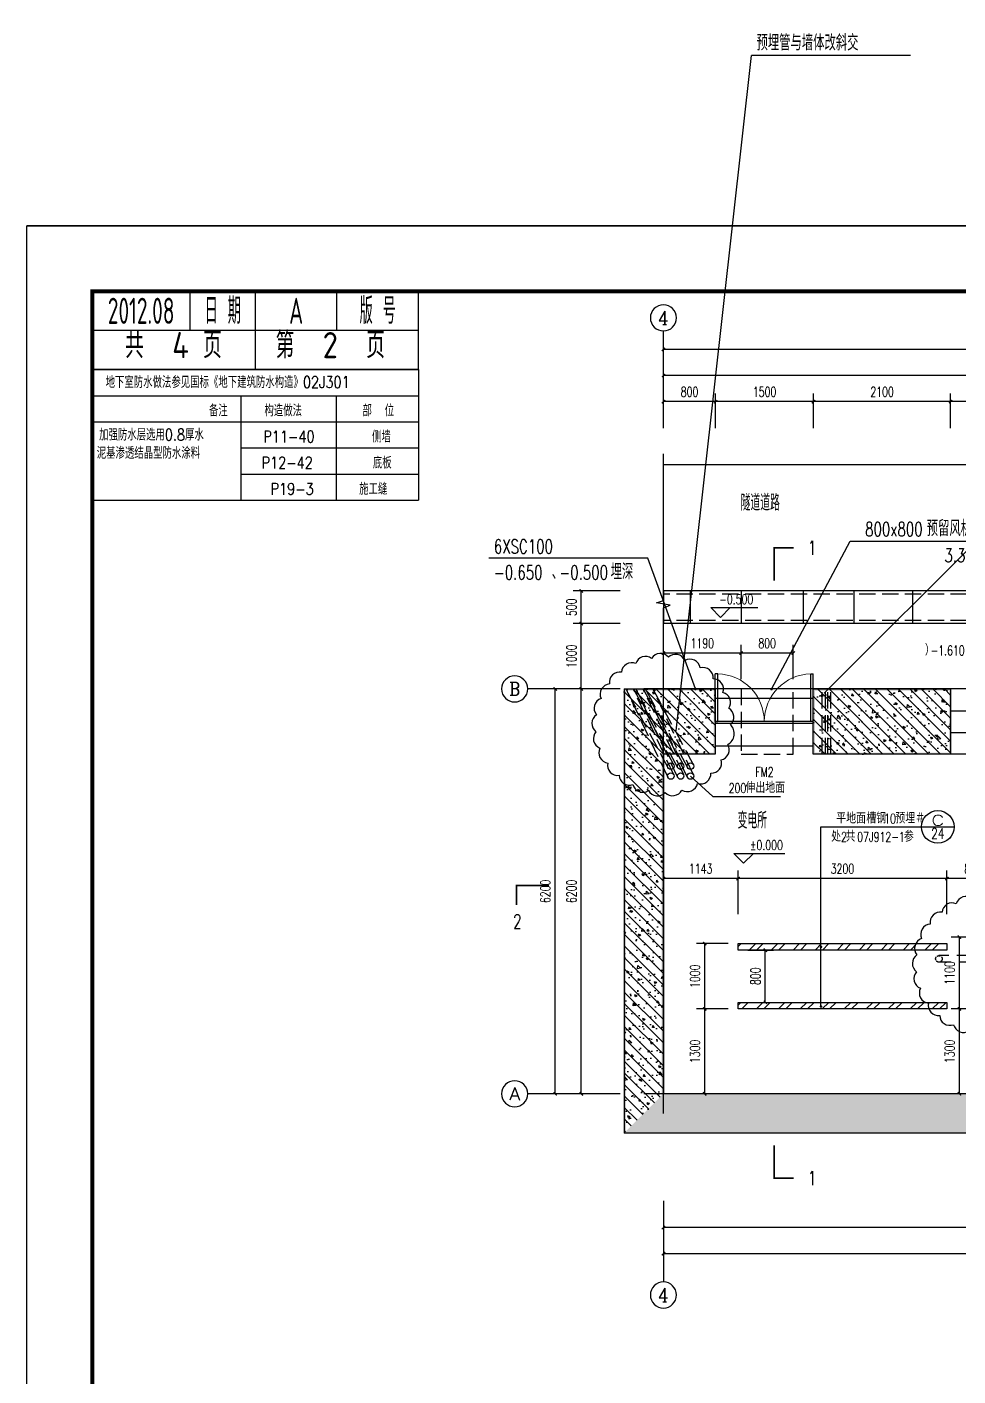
# Model space of a CAD drawing. Extents: x 45837 to 287007, y -98586 to 328021.
# Drawn here: x 231930 to 246198, y 307026 to 327684 of the extents above; entities that cross this region are included whole.
import ezdxf
from ezdxf.enums import TextEntityAlignment as Align

# ---------------------------------------------------------------- set-up
doc = ezdxf.new("R2010")
doc.units = 0
doc.header["$LTSCALE"] = 1000
doc.header["$MEASUREMENT"] = 0
doc.linetypes.add('DASH', pattern=[0.35, 0.25, -0.1])
doc.linetypes.add('DASHED2', pattern=[0.375, 0.25, -0.125])
for name, color, linetype in [('AXIS', 3, 'Continuous'), ('AXIS_TEXT', 7, 'Continuous'), ('DIM_ELEV', 3, 'Continuous'), ('DIM_IDEN', 3, 'Continuous'), ('DIM_LEAD', 3, 'Continuous'), ('DIM_SYMB', 3, 'Continuous'), ('DOTE', 1, 'Continuous'), ('HIDE_B', 7, 'Continuous'), ('PUB_DIM', 3, 'Continuous'), ('PUB_HATCH', 8, 'Continuous'), ('PUB_TEXT', 7, 'Continuous'), ('PUB_WALL', 9, 'Continuous'), ('QQ', 8, 'Continuous'), ('WALL', 9, 'Continuous'), ('WINDOW', 4, 'Continuous'), ('WINDOW_TEXT', 7, 'Continuous'), ('图框', 7, 'Continuous'), ('建筑', 2, 'Continuous'), ('文字', 7, 'Continuous'), ('栏目', 3, 'Continuous'), ('次轮廓线', 7, 'Continuous'), ('页码', 3, 'Continuous')]:
    doc.layers.add(name, color=color, linetype=linetype)
doc.styles.add('_TCH_AXIS', font='COMPLEX', dxfattribs={"bigfont": 'GBCBIG'})
doc.styles.add('_TCH_DIM', font='SIMPLEX', dxfattribs={"bigfont": 'GBCBIG'})
doc.styles.add('_TCH_LABEL', font='COMPLEX', dxfattribs={"bigfont": 'GBCBIG'})
doc.styles.add('_TCH_WINDOW', font='SIMPLEX', dxfattribs={"bigfont": 'GBCBIG'})
doc.styles.add('COMPLEX', font='COMPLEX')
doc.styles.add('DIM_FONT', font='SIMPLEX', dxfattribs={"width": 0.7, "bigfont": 'GBCBIG'})
doc.styles.add('HZTXT', font='SIMPLEX.shx', dxfattribs={"width": 0.8, "bigfont": 'gbhzfs.shx'})
doc.styles.get("Standard").update_dxf_attribs({"font": 'gbenor.shx', "bigfont": 'gbcbig.shx'})
doc.dimstyles.new('DIMN50', dxfattribs={"dimscale": 0.5, "dimtxt": 300, "dimasz": 100, "dimexe": 250, "dimexo": 300, "dimgap": 150, "dimtad": 1, "dimdec": 0, "dimzin": 0, "dimdsep": 46, "dimtxsty": 'DIM_FONT', "dimblk": 'ARCHTICK', "dimcen": 0.09, "dimclrt": 7, "dimazin": 2, "dimtfac": 1, "dimtdec": 0, "dimtix": 1, "dimtmove": 2, "dimatfit": 3, "dimldrblk": 'ARCHTICK', "dimfxl": 0, "dimtolj": 1, "dimtzin": 0, "dimarcsym": 0})
pattern_1 = [(135, (325417.22, 0), (88.38835, 88.38835), []), (130, (325417.22, 0), (-358.6301, -31.37607), [37.5, -412.5]), (185, (325417.22, 0), (69.3757, 376.0961), [30, -330]), (79.5486, (325387.34, -2.6), (-289.2547, 344.7198), [31.8701, -350.57106]), (133.8158, (325417.22, 100), (-533.6205, -82.7595), [56.25, -618.75]), (83.3644, (325372.75, 93.1), (-467.3314, 487.059), [47.8051, -525.8565]), (188.8158, (325417.2, 100), (-467.331, 487.0593), [45, -495]), (159, (325367.22, 75), (-298.4535, -201.30945), [37.5, -412.5]), (214, (325367.22, 75), (-121.6577, 362.575), [30, -330]), (108.5486, (325342.35, 58.22), (-420.1113, 161.26525), [31.8701, -350.57106]), (142.5, (325417.22, 0), (-6.07993, 166.44693), [0, -326, 0, -335, 0, -331.25]), (172.5, (325417.22, 0), (-131.53477, 197.20586), [0, -191, 0, -318.5, 0, -126.25]), (212.5, (325528.72, 0), (-266.91122, -11.27744), [0, -125, 0, -390, 0, -517.5]), (222.5, (325578.72, 0), (-291.5931, 50.0525), [0, -162.5, 0, -259, 0, -367.5])]

# ---------------------------------------------------------------- blocks, each defined once
blk = doc.blocks.new('_ArchTick')
at = {"color": 0, "linetype": 'ByBlock', "const_width": 0.4}
blk.add_lwpolyline([(-0.5, -0.5), (0.5, 0.5)], dxfattribs=at)
blk = doc.blocks.new('*D123')
at = {"layer": 'Defpoints', "color": 0}
for p in [(175091, -16027), (175091, -16576), (175891, -16576)]:
    blk.add_point(p, dxfattribs=at)
at = {"layer": 'PUB_DIM', "color": 0, "lineweight": -2}
for p, q in [((175091, -16426), (175091, -15902)), ((175891, -16426), (175891, -15902)), ((175891, -16027), (175091, -16027))]:
    blk.add_line(p, q, dxfattribs=at)
at = {"layer": 'PUB_DIM', "color": 0, "lineweight": -2, "xscale": 50, "yscale": 50, "zscale": 50, "rotation": 180}
blk.add_blockref('_ArchTick', (175091, -16027), dxfattribs=at)
at = {"layer": 'PUB_DIM', "color": 0, "lineweight": -2, "xscale": 50, "yscale": 50, "zscale": 50}
blk.add_blockref('_ArchTick', (175891, -16027), dxfattribs=at)
at = {"layer": 'PUB_DIM', "color": 7, "insert": (175491, -15877), "char_height": 150, "attachment_point": 5, "style": 'DIM_FONT'}
blk.add_mtext('\\A1;800', dxfattribs=at)
blk = doc.blocks.new('*D124')
at = {"layer": 'Defpoints', "color": 0}
for p in [(173902, -16027), (173902, -16576), (175091, -16576)]:
    blk.add_point(p, dxfattribs=at)
at = {"layer": 'PUB_DIM', "color": 0, "lineweight": -2}
for p, q in [((173902, -16426), (173902, -15902)), ((175091, -16426), (175091, -15902)), ((175091, -16027), (173902, -16027))]:
    blk.add_line(p, q, dxfattribs=at)
at = {"layer": 'PUB_DIM', "color": 0, "lineweight": -2, "xscale": 50, "yscale": 50, "zscale": 50, "rotation": 180}
blk.add_blockref('_ArchTick', (173902, -16027), dxfattribs=at)
at = {"layer": 'PUB_DIM', "color": 0, "lineweight": -2, "xscale": 50, "yscale": 50, "zscale": 50}
blk.add_blockref('_ArchTick', (175091, -16027), dxfattribs=at)
at = {"layer": 'PUB_DIM', "color": 7, "insert": (174497, -15877), "char_height": 150, "attachment_point": 5, "style": 'DIM_FONT'}
blk.add_mtext('\\A1;1190', dxfattribs=at)
blk = doc.blocks.new('*D68')
at = {"layer": 'AXIS', "color": 0, "lineweight": -2}
for p, q in [((173902, -24417), (173902, -24949)), ((183902, -24417), (183902, -24949)), ((183902, -24824), (173902, -24824))]:
    blk.add_line(p, q, dxfattribs=at)
at = {"layer": 'Defpoints', "color": 0}
for p in [(173902, -24267), (183902, -24267), (173902, -24824)]:
    blk.add_point(p, dxfattribs=at)
at = {"layer": 'AXIS', "color": 0, "lineweight": -2, "xscale": 50, "yscale": 50, "zscale": 50, "rotation": 180}
blk.add_blockref('_ArchTick', (173902, -24824), dxfattribs=at)
at = {"layer": 'AXIS', "color": 0, "lineweight": -2, "xscale": 50, "yscale": 50, "zscale": 50}
blk.add_blockref('_ArchTick', (183902, -24824), dxfattribs=at)
at = {"layer": 'AXIS', "color": 7, "insert": (178902, -24674), "char_height": 150, "attachment_point": 5, "style": 'DIM_FONT'}
blk.add_mtext('\\A1;10000', dxfattribs=at)
blk = doc.blocks.new('*D90')
at = {"layer": 'Defpoints', "color": 0}
for p in [(178437, -20376), (178867, -20376), (178867, -21476)]:
    blk.add_point(p, dxfattribs=at)
at = {"layer": 'PUB_DIM', "color": 0, "lineweight": -2}
for p, q in [((178717, -20376), (178312, -20376)), ((178437, -21476), (178437, -20376)), ((178717, -21476), (178312, -21476))]:
    blk.add_line(p, q, dxfattribs=at)
at = {"layer": 'PUB_DIM', "color": 0, "lineweight": -2, "xscale": 50, "yscale": 50, "zscale": 50}
for p, rotation in [((178437, -20376), 90), ((178437, -21476), 270)]:
    blk.add_blockref('_ArchTick', p, dxfattribs=dict(at, rotation=rotation))
at = {"layer": 'PUB_DIM', "color": 7, "insert": (178287, -20926), "char_height": 150, "attachment_point": 5, "rotation": 90, "style": 'DIM_FONT'}
blk.add_mtext('\\A1;1100', dxfattribs=at)
blk = doc.blocks.new('*D91')
at = {"layer": 'Defpoints', "color": 0}
for p in [(178437, -21476), (178867, -21476), (178867, -22776)]:
    blk.add_point(p, dxfattribs=at)
at = {"layer": 'PUB_DIM', "color": 0, "lineweight": -2}
for p, q in [((178717, -21476), (178312, -21476)), ((178437, -22776), (178437, -21476)), ((178717, -22776), (178312, -22776))]:
    blk.add_line(p, q, dxfattribs=at)
at = {"layer": 'PUB_DIM', "color": 0, "lineweight": -2, "xscale": 50, "yscale": 50, "zscale": 50}
for p, rotation in [((178437, -21476), 90), ((178437, -22776), 270)]:
    blk.add_blockref('_ArchTick', p, dxfattribs=dict(at, rotation=rotation))
at = {"layer": 'PUB_DIM', "color": 7, "insert": (178287, -22126), "char_height": 150, "attachment_point": 5, "rotation": 90, "style": 'DIM_FONT'}
blk.add_mtext('\\A1;1300', dxfattribs=at)
blk = doc.blocks.new('*D95')
at = {"layer": 'Defpoints', "color": 0}
for p in [(175045, -20576), (175463, -20576), (175045, -21376)]:
    blk.add_point(p, dxfattribs=at)
at = {"layer": 'PUB_DIM', "color": 0, "lineweight": -2}
for p, q in [((175195, -20576), (175588, -20576)), ((175463, -21376), (175463, -20576)), ((175195, -21376), (175588, -21376))]:
    blk.add_line(p, q, dxfattribs=at)
at = {"layer": 'PUB_DIM', "color": 0, "lineweight": -2, "xscale": 50, "yscale": 50, "zscale": 50}
for p, rotation in [((175463, -20576), 90), ((175463, -21376), 270)]:
    blk.add_blockref('_ArchTick', p, dxfattribs=dict(at, rotation=rotation))
at = {"layer": 'PUB_DIM', "color": 7, "insert": (175313, -20976), "char_height": 150, "attachment_point": 5, "rotation": 90, "style": 'DIM_FONT'}
blk.add_mtext('\\A1;800', dxfattribs=at)
blk = doc.blocks.new('*D96')
at = {"layer": 'Defpoints', "color": 0}
for p in [(174534, -21476), (175045, -21476), (175045, -22776)]:
    blk.add_point(p, dxfattribs=at)
at = {"layer": 'PUB_DIM', "color": 0, "lineweight": -2}
for p, q in [((174895, -21476), (174409, -21476)), ((174534, -22776), (174534, -21476)), ((174895, -22776), (174409, -22776))]:
    blk.add_line(p, q, dxfattribs=at)
at = {"layer": 'PUB_DIM', "color": 0, "lineweight": -2, "xscale": 50, "yscale": 50, "zscale": 50}
for p, rotation in [((174534, -21476), 90), ((174534, -22776), 270)]:
    blk.add_blockref('_ArchTick', p, dxfattribs=dict(at, rotation=rotation))
at = {"layer": 'PUB_DIM', "color": 7, "insert": (174384, -22126), "char_height": 150, "attachment_point": 5, "rotation": 90, "style": 'DIM_FONT'}
blk.add_mtext('\\A1;1300', dxfattribs=at)
blk = doc.blocks.new('*D97')
at = {"layer": 'Defpoints', "color": 0}
for p in [(174534, -20476), (175045, -20476), (175045, -21476)]:
    blk.add_point(p, dxfattribs=at)
at = {"layer": 'PUB_DIM', "color": 0, "lineweight": -2}
for p, q in [((174895, -20476), (174409, -20476)), ((174534, -21476), (174534, -20476)), ((174895, -21476), (174409, -21476))]:
    blk.add_line(p, q, dxfattribs=at)
at = {"layer": 'PUB_DIM', "color": 0, "lineweight": -2, "xscale": 50, "yscale": 50, "zscale": 50}
for p, rotation in [((174534, -20476), 90), ((174534, -21476), 270)]:
    blk.add_blockref('_ArchTick', p, dxfattribs=dict(at, rotation=rotation))
at = {"layer": 'PUB_DIM', "color": 7, "insert": (174384, -20976), "char_height": 150, "attachment_point": 5, "rotation": 90, "style": 'DIM_FONT'}
blk.add_mtext('\\A1;1000', dxfattribs=at)
blk = doc.blocks.new('*D98')
at = {"layer": 'Defpoints', "color": 0}
for p in [(173902, -19480), (173902, -20175), (175045, -20175)]:
    blk.add_point(p, dxfattribs=at)
at = {"layer": 'PUB_DIM', "color": 0, "lineweight": -2}
for p, q in [((173902, -20025), (173902, -19355)), ((175045, -20025), (175045, -19355)), ((175045, -19480), (173902, -19480))]:
    blk.add_line(p, q, dxfattribs=at)
at = {"layer": 'PUB_DIM', "color": 0, "lineweight": -2, "xscale": 50, "yscale": 50, "zscale": 50, "rotation": 180}
blk.add_blockref('_ArchTick', (173902, -19480), dxfattribs=at)
at = {"layer": 'PUB_DIM', "color": 0, "lineweight": -2, "xscale": 50, "yscale": 50, "zscale": 50}
blk.add_blockref('_ArchTick', (175045, -19480), dxfattribs=at)
at = {"layer": 'PUB_DIM', "color": 7, "insert": (174473, -19330), "char_height": 150, "attachment_point": 5, "style": 'DIM_FONT'}
blk.add_mtext('\\A1;1143', dxfattribs=at)
blk = doc.blocks.new('*D99')
at = {"layer": 'Defpoints', "color": 0}
for p in [(175045, -19480), (175045, -20175), (178245, -20175)]:
    blk.add_point(p, dxfattribs=at)
at = {"layer": 'PUB_DIM', "color": 0, "lineweight": -2}
for p, q in [((175045, -20025), (175045, -19355)), ((178245, -20025), (178245, -19355)), ((178245, -19480), (175045, -19480))]:
    blk.add_line(p, q, dxfattribs=at)
at = {"layer": 'PUB_DIM', "color": 0, "lineweight": -2, "xscale": 50, "yscale": 50, "zscale": 50, "rotation": 180}
blk.add_blockref('_ArchTick', (175045, -19480), dxfattribs=at)
at = {"layer": 'PUB_DIM', "color": 0, "lineweight": -2, "xscale": 50, "yscale": 50, "zscale": 50}
blk.add_blockref('_ArchTick', (178245, -19480), dxfattribs=at)
at = {"layer": 'PUB_DIM', "color": 7, "insert": (176645, -19330), "char_height": 150, "attachment_point": 5, "style": 'DIM_FONT'}
blk.add_mtext('\\A1;3200', dxfattribs=at)
blk = doc.blocks.new('*D100')
at = {"layer": 'Defpoints', "color": 0}
for p in [(178245, -19480), (178245, -20175), (179045, -20175)]:
    blk.add_point(p, dxfattribs=at)
at = {"layer": 'PUB_DIM', "color": 0, "lineweight": -2}
for p, q in [((178245, -20025), (178245, -19355)), ((179045, -20025), (179045, -19355)), ((179045, -19480), (178245, -19480))]:
    blk.add_line(p, q, dxfattribs=at)
at = {"layer": 'PUB_DIM', "color": 0, "lineweight": -2, "xscale": 50, "yscale": 50, "zscale": 50, "rotation": 180}
blk.add_blockref('_ArchTick', (178245, -19480), dxfattribs=at)
at = {"layer": 'PUB_DIM', "color": 0, "lineweight": -2, "xscale": 50, "yscale": 50, "zscale": 50}
blk.add_blockref('_ArchTick', (179045, -19480), dxfattribs=at)
at = {"layer": 'PUB_DIM', "color": 7, "insert": (178645, -19330), "char_height": 150, "attachment_point": 5, "style": 'DIM_FONT'}
blk.add_mtext('\\A1;800', dxfattribs=at)
blk = doc.blocks.new('*D31')
at = {"layer": 'AXIS', "color": 0, "lineweight": -2}
for p, q in [((173902, -12584), (173902, -12052)), ((174702, -12177), (173902, -12177)), ((174702, -12584), (174702, -12052))]:
    blk.add_line(p, q, dxfattribs=at)
at = {"layer": 'Defpoints', "color": 0}
for p in [(173902, -12177), (173902, -12734), (174702, -12734)]:
    blk.add_point(p, dxfattribs=at)
at = {"layer": 'AXIS', "color": 0, "lineweight": -2, "xscale": 50, "yscale": 50, "zscale": 50, "rotation": 180}
blk.add_blockref('_ArchTick', (173902, -12177), dxfattribs=at)
at = {"layer": 'AXIS', "color": 0, "lineweight": -2, "xscale": 50, "yscale": 50, "zscale": 50}
blk.add_blockref('_ArchTick', (174702, -12177), dxfattribs=at)
at = {"layer": 'AXIS', "color": 7, "insert": (174302, -12027), "char_height": 150, "attachment_point": 5, "style": 'DIM_FONT'}
blk.add_mtext('\\A1;800', dxfattribs=at)
blk = doc.blocks.new('*D32')
at = {"layer": 'AXIS', "color": 0, "lineweight": -2}
for p, q in [((174702, -12584), (174702, -12052)), ((176202, -12177), (174702, -12177)), ((176202, -12584), (176202, -12052))]:
    blk.add_line(p, q, dxfattribs=at)
at = {"layer": 'Defpoints', "color": 0}
for p in [(174702, -12177), (174702, -12734), (176202, -12734)]:
    blk.add_point(p, dxfattribs=at)
at = {"layer": 'AXIS', "color": 0, "lineweight": -2, "xscale": 50, "yscale": 50, "zscale": 50, "rotation": 180}
blk.add_blockref('_ArchTick', (174702, -12177), dxfattribs=at)
at = {"layer": 'AXIS', "color": 0, "lineweight": -2, "xscale": 50, "yscale": 50, "zscale": 50}
blk.add_blockref('_ArchTick', (176202, -12177), dxfattribs=at)
at = {"layer": 'AXIS', "color": 7, "insert": (175452, -12027), "char_height": 150, "attachment_point": 5, "style": 'DIM_FONT'}
blk.add_mtext('\\A1;1500', dxfattribs=at)
blk = doc.blocks.new('*D33')
at = {"layer": 'AXIS', "color": 0, "lineweight": -2}
for p, q in [((176202, -12584), (176202, -12052)), ((178302, -12177), (176202, -12177)), ((178302, -12584), (178302, -12052))]:
    blk.add_line(p, q, dxfattribs=at)
at = {"layer": 'Defpoints', "color": 0}
for p in [(176202, -12177), (176202, -12734), (178302, -12734)]:
    blk.add_point(p, dxfattribs=at)
at = {"layer": 'AXIS', "color": 0, "lineweight": -2, "xscale": 50, "yscale": 50, "zscale": 50, "rotation": 180}
blk.add_blockref('_ArchTick', (176202, -12177), dxfattribs=at)
at = {"layer": 'AXIS', "color": 0, "lineweight": -2, "xscale": 50, "yscale": 50, "zscale": 50}
blk.add_blockref('_ArchTick', (178302, -12177), dxfattribs=at)
at = {"layer": 'AXIS', "color": 7, "insert": (177252, -12027), "char_height": 150, "attachment_point": 5, "style": 'DIM_FONT'}
blk.add_mtext('\\A1;2100', dxfattribs=at)
blk = doc.blocks.new('*D34')
at = {"layer": 'AXIS', "color": 0, "lineweight": -2}
for p, q in [((178302, -12584), (178302, -12052)), ((179802, -12177), (178302, -12177)), ((179802, -12584), (179802, -12052))]:
    blk.add_line(p, q, dxfattribs=at)
at = {"layer": 'Defpoints', "color": 0}
for p in [(178302, -12177), (178302, -12734), (179802, -12734)]:
    blk.add_point(p, dxfattribs=at)
at = {"layer": 'AXIS', "color": 0, "lineweight": -2, "xscale": 50, "yscale": 50, "zscale": 50, "rotation": 180}
blk.add_blockref('_ArchTick', (178302, -12177), dxfattribs=at)
at = {"layer": 'AXIS', "color": 0, "lineweight": -2, "xscale": 50, "yscale": 50, "zscale": 50}
blk.add_blockref('_ArchTick', (179802, -12177), dxfattribs=at)
at = {"layer": 'AXIS', "color": 7, "insert": (179052, -12027), "char_height": 150, "attachment_point": 5, "style": 'DIM_FONT'}
blk.add_mtext('\\A1;1500', dxfattribs=at)
blk = doc.blocks.new('*D45')
at = {"layer": 'AXIS', "color": 0, "lineweight": -2}
for p, q in [((173902, -24567), (173902, -25349)), ((195802, -24567), (195802, -25349)), ((195802, -25224), (173902, -25224))]:
    blk.add_line(p, q, dxfattribs=at)
at = {"layer": 'Defpoints', "color": 0}
for p in [(173902, -24417), (195802, -24417), (173902, -25224)]:
    blk.add_point(p, dxfattribs=at)
at = {"layer": 'AXIS', "color": 0, "lineweight": -2, "xscale": 50, "yscale": 50, "zscale": 50, "rotation": 180}
blk.add_blockref('_ArchTick', (173902, -25224), dxfattribs=at)
at = {"layer": 'AXIS', "color": 0, "lineweight": -2, "xscale": 50, "yscale": 50, "zscale": 50}
blk.add_blockref('_ArchTick', (195802, -25224), dxfattribs=at)
at = {"layer": 'AXIS', "color": 7, "insert": (184852, -25074), "char_height": 150, "attachment_point": 5, "style": 'DIM_FONT'}
blk.add_mtext('\\A1;21900', dxfattribs=at)
blk = doc.blocks.new('*D52')
at = {"layer": 'AXIS', "color": 0, "lineweight": -2}
for p, q in [((173239, -16576), (172518, -16576)), ((172643, -22776), (172643, -16576)), ((173239, -22776), (172518, -22776))]:
    blk.add_line(p, q, dxfattribs=at)
at = {"layer": 'Defpoints', "color": 0}
for p in [(172643, -16576), (173389, -16576), (173389, -22776)]:
    blk.add_point(p, dxfattribs=at)
at = {"layer": 'AXIS', "color": 0, "lineweight": -2, "xscale": 50, "yscale": 50, "zscale": 50}
for p, rotation in [((172643, -16576), 90), ((172643, -22776), 270)]:
    blk.add_blockref('_ArchTick', p, dxfattribs=dict(at, rotation=rotation))
at = {"layer": 'AXIS', "color": 7, "insert": (172493, -19676), "char_height": 150, "attachment_point": 5, "rotation": 90, "style": 'DIM_FONT'}
blk.add_mtext('\\A1;6200', dxfattribs=at)
blk = doc.blocks.new('*D53')
at = {"layer": 'AXIS', "color": 0, "lineweight": -2}
for p, q in [((173239, -15576), (172518, -15576)), ((172643, -16576), (172643, -15576)), ((173239, -16576), (172518, -16576))]:
    blk.add_line(p, q, dxfattribs=at)
at = {"layer": 'Defpoints', "color": 0}
for p in [(172643, -15576), (173389, -15576), (173389, -16576)]:
    blk.add_point(p, dxfattribs=at)
at = {"layer": 'AXIS', "color": 0, "lineweight": -2, "xscale": 50, "yscale": 50, "zscale": 50}
for p, rotation in [((172643, -15576), 90), ((172643, -16576), 270)]:
    blk.add_blockref('_ArchTick', p, dxfattribs=dict(at, rotation=rotation))
at = {"layer": 'AXIS', "color": 7, "insert": (172493, -16076), "char_height": 150, "attachment_point": 5, "rotation": 90, "style": 'DIM_FONT'}
blk.add_mtext('\\A1;1000', dxfattribs=at)
blk = doc.blocks.new('*D54')
at = {"layer": 'AXIS', "color": 0, "lineweight": -2}
for p, q in [((173239, -15076), (172518, -15076)), ((172643, -15576), (172643, -15076)), ((173239, -15576), (172518, -15576))]:
    blk.add_line(p, q, dxfattribs=at)
at = {"layer": 'Defpoints', "color": 0}
for p in [(172643, -15076), (173389, -15076), (173389, -15576)]:
    blk.add_point(p, dxfattribs=at)
at = {"layer": 'AXIS', "color": 0, "lineweight": -2, "xscale": 50, "yscale": 50, "zscale": 50}
for p, rotation in [((172643, -15076), 90), ((172643, -15576), 270)]:
    blk.add_blockref('_ArchTick', p, dxfattribs=dict(at, rotation=rotation))
at = {"layer": 'AXIS', "color": 7, "insert": (172493, -15326), "char_height": 150, "attachment_point": 5, "rotation": 90, "style": 'DIM_FONT'}
blk.add_mtext('\\A1;500', dxfattribs=at)
blk = doc.blocks.new('*D55')
at = {"layer": 'AXIS', "color": 0, "lineweight": -2}
for p, q in [((172974, -16576), (172118, -16576)), ((172243, -22776), (172243, -16576)), ((172974, -22776), (172118, -22776))]:
    blk.add_line(p, q, dxfattribs=at)
at = {"layer": 'Defpoints', "color": 0}
for p in [(172243, -16576), (173124, -16576), (173124, -22776)]:
    blk.add_point(p, dxfattribs=at)
at = {"layer": 'AXIS', "color": 0, "lineweight": -2, "xscale": 50, "yscale": 50, "zscale": 50}
for p, rotation in [((172243, -16576), 90), ((172243, -22776), 270)]:
    blk.add_blockref('_ArchTick', p, dxfattribs=dict(at, rotation=rotation))
at = {"layer": 'AXIS', "color": 7, "insert": (172093, -19676), "char_height": 150, "attachment_point": 5, "rotation": 90, "style": 'DIM_FONT'}
blk.add_mtext('\\A1;6200', dxfattribs=at)
blk = doc.blocks.new('*D56')
at = {"layer": 'AXIS', "color": 0, "lineweight": -2}
for p, q in [((173902, -12184), (173902, -11652)), ((183902, -12184), (183902, -11652)), ((183902, -11777), (173902, -11777))]:
    blk.add_line(p, q, dxfattribs=at)
at = {"layer": 'Defpoints', "color": 0}
for p in [(173902, -11777), (173902, -12334), (183902, -12334)]:
    blk.add_point(p, dxfattribs=at)
at = {"layer": 'AXIS', "color": 0, "lineweight": -2, "xscale": 50, "yscale": 50, "zscale": 50, "rotation": 180}
blk.add_blockref('_ArchTick', (173902, -11777), dxfattribs=at)
at = {"layer": 'AXIS', "color": 0, "lineweight": -2, "xscale": 50, "yscale": 50, "zscale": 50}
blk.add_blockref('_ArchTick', (183902, -11777), dxfattribs=at)
at = {"layer": 'AXIS', "color": 7, "insert": (178902, -11627), "char_height": 150, "attachment_point": 5, "style": 'DIM_FONT'}
blk.add_mtext('\\A1;10000', dxfattribs=at)
blk = doc.blocks.new('*D59')
at = {"layer": 'AXIS', "color": 0, "lineweight": -2}
for p, q in [((173902, -12034), (173902, -11252)), ((195802, -12034), (195802, -11252)), ((195802, -11377), (173902, -11377))]:
    blk.add_line(p, q, dxfattribs=at)
at = {"layer": 'Defpoints', "color": 0}
for p in [(173902, -11377), (173902, -12184), (195802, -12184)]:
    blk.add_point(p, dxfattribs=at)
at = {"layer": 'AXIS', "color": 0, "lineweight": -2, "xscale": 50, "yscale": 50, "zscale": 50, "rotation": 180}
blk.add_blockref('_ArchTick', (173902, -11377), dxfattribs=at)
at = {"layer": 'AXIS', "color": 0, "lineweight": -2, "xscale": 50, "yscale": 50, "zscale": 50}
blk.add_blockref('_ArchTick', (195802, -11377), dxfattribs=at)
at = {"layer": 'AXIS', "color": 7, "insert": (184852, -11227), "char_height": 150, "attachment_point": 5, "style": 'DIM_FONT'}
blk.add_mtext('\\A1;21900', dxfattribs=at)
blk = doc.blocks.new('_AXISO')
blk.add_circle((0, 0), 0.5)
at = {"layer": 'AXIS_TEXT', "style": 'COMPLEX', "width": 1.041667}
blk.add_attdef('A', text='', height=0.56, dxfattribs=at).set_placement((-0.25, -0.28), (0.25, -0.28), align=Align.FIT)
blk = doc.blocks.new('$DorLib2D$00000002')
for p, q in [((-0.5, 0), (-0.5, 0.4875)), ((-0.475, 0.4875), (-0.5, 0.4875)), ((-0.475, 0), (-0.475, 0.4875)), ((0.475, 0), (0.475, 0.4875)), ((0.475, 0.4875), (0.5, 0.4875)), ((0.5, 0), (0.5, 0.4875)), ((-0.5, 0), (-0.475, 0)), ((0.5, 0), (0.475, 0))]:
    blk.add_line(p, q)
at = {"lineweight": 13}
for centre, start, end in [((-0.4875, 0), 0, 88.53072), ((0.4875, 0), 91.46928, 180)]:
    blk.add_arc(centre, 0.4875, start, end, dxfattribs=at)
blk = doc.blocks.new('$TCHSYS$WIN2D')
for p, q in [((-0.5, 0.5), (0.5, 0.5)), ((-0.5, 0.5), (-0.5, -0.5)), ((0.5, 0.5), (0.5, -0.5)), ((0.5, 0.167), (-0.5, 0.167)), ((0.5, -0.167), (-0.5, -0.167)), ((-0.5, -0.5), (0.5, -0.5))]:
    blk.add_line(p, q)
blk = doc.blocks.new('334')
h = blk.add_hatch()
h.set_pattern_fill('ANSI32', color=256, scale=50, style=0)
h.set_pattern_definition([(45, (7006.55, -77689.5), (-168.3798, 168.3798), []), (45, (7118.8, -77689.5), (-168.3798, 168.3798), [])])
h.paths.add_polyline_path([(178244.7, -20476.3), (175044.7, -20476.3), (175044.7, -20576.3), (178244.7, -20576.3)])
h.paths.add_polyline_path([(178244.7, -21376.3), (175044.7, -21376.3), (175044.7, -21476.3), (178244.7, -21476.3)])
at = {"layer": 'PUB_HATCH'}
h = blk.add_hatch(dxfattribs=at)
h.set_pattern_fill('钢筋混凝土', color=256, scale=50, style=0)
h.set_pattern_definition(pattern_1)
h.paths.add_polyline_path([(173326.7, -16601.3), (173876.7, -17551.3), (173901.7, -17576.3), (173901.7, -22776.3), (173301.7, -23376.3), (173301.7, -16576.3)])
h = blk.add_hatch(dxfattribs=at)
h.set_pattern_fill('钢筋混凝土', color=256, scale=50, style=0)
h.set_pattern_definition(pattern_1)
h.paths.add_polyline_path([(173326.7, -16601.3), (173301.7, -16576.3), (174696.7, -16576.3), (174696.7, -17576.3), (173901.7, -17576.3), (173876.7, -17551.3)])
h = blk.add_hatch(dxfattribs=at)
h.set_pattern_fill('钢筋混凝土', color=256, scale=50, style=0)
h.set_pattern_definition(pattern_1)
h.paths.add_polyline_path([(178302.1, -17576.3), (176196.7, -17576.3), (176196.7, -16576.3), (178302.1, -16576.3)])
h = blk.add_hatch(dxfattribs=at)
h.set_pattern_fill('钢筋混凝土', color=256, scale=50, style=0)
h.set_pattern_definition(pattern_1)
h.paths.add_polyline_path([(183901.7, -22776.3), (183901.7, -23376.3), (173301.7, -23376.3), (173901.7, -22776.3)])
at = {"layer": 'PUB_WALL'}
for points in [[(173301.7, -16576.3), (173301.7, -23376.3), (173326.7, -23351.3), (173326.7, -16601.3)], [(173301.7, -16576.3), (174696.7, -16576.3), (174671.7, -16601.3), (173326.7, -16601.3)], [(174696.7, -16576.3), (174696.7, -17576.3), (174671.7, -17551.3), (174671.7, -16601.3)], [(176196.7, -17576.3), (176196.7, -16576.3), (176221.7, -16601.3), (176221.7, -17551.3)], [(176196.7, -16576.3), (178302.1, -16576.3), (178277.1, -16601.3), (176221.7, -16601.3)], [(178302.1, -16576.3), (178302.1, -17576.3), (178277.1, -17551.3), (178277.1, -16601.3)], [(173901.7, -17576.3), (173901.7, -22776.3), (173876.7, -22801.3), (173876.7, -17551.3)], [(174696.7, -17576.3), (173901.7, -17576.3), (173876.7, -17551.3), (174671.7, -17551.3)], [(178302.1, -17576.3), (176196.7, -17576.3), (176221.7, -17551.3), (178277.1, -17551.3)], [(183901.7, -22776.3), (173901.7, -22776.3), (173876.7, -22801.3), (183901.7, -22801.3)], [(183901.7, -23376.3), (173301.7, -23376.3), (173326.7, -23351.3), (183901.7, -23351.3)]]:
    blk.add_hatch(color=256, dxfattribs=at).paths.add_polyline_path(points)
for p, q in [((165148.6, -11686.1), (165148.6, -13687.3)), ((170148.6, -11686.1), (170148.6, -13687.3)), ((176201.7, -16721.4), (174701.7, -16721.4)), ((176196.7, -17076.3), (174696.7, -17076.3)), ((176196.7, -17106.3), (174696.7, -17106.3)), ((176201.7, -17451.4), (174701.7, -17451.4))]:
    blk.add_line(p, q)
at = {"linetype": 'DASH'}
for p, q in [((173973.4, -17786.9), (173329, -16576.3)), ((173971.9, -17934.4), (173329, -16576.3)), ((174062, -17891.1), (173440, -16576.3)), ((174061.2, -17739), (173442.9, -16576.3)), ((174123.4, -17786.9), (173479, -16576.3)), ((174121.9, -17934.4), (173479, -16576.3)), ((174212, -17891.1), (173590, -16576.3)), ((174211.2, -17739), (173592.9, -16576.3)), ((174273.4, -17786.9), (173629, -16576.3)), ((174271.9, -17934.4), (173629, -16576.3)), ((174362, -17891.1), (173740, -16576.3)), ((174361.2, -17739), (173742.9, -16576.3)), ((176334.9, -17576.3), (176334.9, -16576.3)), ((176384.9, -17576.3), (176384.9, -16576.3)), ((176419.2, -17576.3), (176419.2, -16576.3)), ((176469.2, -17576.3), (176469.2, -16576.3))]:
    blk.add_line(p, q, dxfattribs=at)
blk.add_lwpolyline([(175891.5, -16576.3), (175091.5, -16576.3), (175091.5, -17574.7), (175891.5, -17574.7)], close=True, dxfattribs=at)
for points in [[(175044.7, -20476.3), (178244.7, -20476.3), (178244.7, -20576.3), (175044.7, -20576.3)], [(175044.7, -21376.3), (178244.7, -21376.3), (178244.7, -21476.3), (175044.7, -21476.3)]]:
    blk.add_lwpolyline(points, close=True)
for centre in [(174015.4, -17759.8), (174165.4, -17759.8), (174315.4, -17759.8), (174015.4, -17909.8), (174165.4, -17909.8), (174315.4, -17909.8)]:
    blk.add_circle(centre, 50)
at = {"layer": 'AXIS'}
for p, q in [((173901.7, -12333.6), (173901.7, -11094)), ((173123.9, -16576.3), (171822.3, -16576.3)), ((173123.9, -22776.3), (171822.3, -22776.3)), ((173901.7, -24417.1), (173901.7, -25656.7))]:
    blk.add_line(p, q, dxfattribs=at)
at = {"layer": 'DIM_ELEV'}
for p, q in [((174776.7, -15481), (174626.7, -15331)), ((174626.7, -15331), (175350.2, -15331)), ((174776.7, -15481), (174926.7, -15331)), ((175130.8, -19244.9), (174980.8, -19094.9)), ((174980.8, -19094.9), (175763.3, -19094.9)), ((175130.8, -19244.9), (175280.8, -19094.9))]:
    blk.add_line(p, q, dxfattribs=at)
at = {"layer": 'DIM_IDEN'}
blk.add_line((177856, -18689.6), (178356, -18689.6), dxfattribs=at)
blk.add_circle((178106, -18689.6), 250, dxfattribs=at)
at = {"layer": 'DIM_LEAD'}
for p, q in [((175557.2, -16579.4), (176762.5, -14312.4)), ((176762.5, -14312.4), (179407.8, -14312.4)), ((173662.7, -14575.7), (171227.9, -14575.7)), ((174391.7, -16576.3), (173662.7, -14575.7)), ((176316, -21439.7), (176316, -18689.6)), ((176316, -20527.1), (176316, -18689.6)), ((176316, -18689.6), (177856, -18689.6))]:
    blk.add_line(p, q, dxfattribs=at)
at = {"layer": 'DIM_LEAD', "const_width": 20}
for points in [[(174395.2, -16585.7, -1), (174388.3, -16566.9, -1)], [(175552.5, -16588.2, -1), (175561.8, -16570.6, -1)], [(176316, -20537.1, -1), (176316, -20517.1, -1)], [(176316, -21449.7, -1), (176316, -21429.7, -1)]]:
    blk.add_lwpolyline(points, format="xyb", close=True, dxfattribs=at)
at = {"layer": 'DIM_SYMB'}
blk.add_lwpolyline([(173901.7, -17576.3), (173901.7, -15332.1), (174006.7, -15293.8), (173796.7, -15256.8), (173901.7, -15219.6), (173901.7, -12975.3)], dxfattribs=at)
at = {"layer": 'DIM_SYMB', "const_width": 25}
for points in [[(175897.9, -14416.9), (175597.9, -14416.9), (175597.9, -14916.9)], [(171649.5, -19886.8), (171649.5, -19586.8), (172149.5, -19586.8)], [(175597.9, -23566.9), (175597.9, -24066.9), (175897.9, -24066.9)]]:
    blk.add_lwpolyline(points, dxfattribs=at)
at = {"layer": 'DOTE'}
for p, q in [((176362.6, -16643), (186589.3, -6440)), ((174096.5, -17215.7), (175253.1, -6875.3)), ((177687.8, -6875.3), (175253.1, -6875.3)), ((173901.7, -23076.3), (173901.7, -16276.3)), ((173901.7, -23076.3), (173901.7, -16276.3)), ((193201.7, -16576.3), (173601.7, -16576.3)), ((174315.4, -17909.8), (174661.2, -18222.2)), ((174661.2, -18222.2), (175695, -18222.2)), ((196101.7, -22776.3), (173601.7, -22776.3))]:
    blk.add_line(p, q, dxfattribs=at)
blk.add_lwpolyline([(174928.1, -17125.3, 0.5205671), (174901.6, -16871.9, 0.5205671), (174811.7, -16631.2, 0.5205671), (174663.1, -16419.8, 0.5205671), (174465.1, -16252.3, 0.5205671), (174231.1, -16140.5, 0.5205671), (173977, -16091.7, 0.5205671), (173720.1, -16108.6, 0.5205671), (173477.6, -16188.9, 0.5205671), (173259.3, -16320, 0.5205671), (173077.2, -16500.5, 0.5205671), (172945.6, -16722.5, 0.5205671), (172874.2, -16971.5, 0.5205671), (172868.2, -17230.9, 0.5205671), (172928.1, -17482.9, 0.5205671), (173049.2, -17710.6, 0.5205671), (173222.5, -17899.1, 0.5205671), (173433.6, -18041.3, 0.5205671), (173672.4, -18132.9, 0.5205671), (173928.5, -18161.7, 0.5205671), (174184.7, -18124.7, 0.5205671), (174423.6, -18023.8, 0.5205671), (174629, -17865.6, 0.5205671), (174787.1, -17661.4, 0.5205671), (174888, -17425.4, 0.5205671)], format="xyb", close=True, dxfattribs=at)
blk.add_lwpolyline([(178632.4, -19785, 0.5205671), (178389.8, -19865.3, 0.5205671), (178171.6, -19996.4, 0.5205671), (177989.5, -20176.9, 0.5205671), (177857.9, -20398.9, 0.5205671), (177786.5, -20647.9, 0.5205671), (177780.5, -20907.3, 0.5205671), (177840.3, -21159.3, 0.5205671), (177961.5, -21386.9, 0.5205671), (178134.8, -21575.5, 0.5205671), (178345.9, -21717.7, 0.5205671), (178584.7, -21809.3, 0.5205671)], format="xyb", dxfattribs=at)
at = {"layer": 'HIDE_B', "flags": 128}
blk.add_lwpolyline([(203148.6, -37186.1), (203148.6, -37186.1), (203148.6, -37186.1), (203148.6, -10486.1), (203148.6, -10486.1), (203148.6, -10486.1), (165148.6, -10486.1), (165148.6, -10486.1), (165148.6, -10486.1), (165148.6, -10486.1), (165148.6, -10486.1), (165148.6, -10486.1), (165148.6, -37186.1), (165148.6, -37186.1), (203148.6, -37186.1)], close=True, dxfattribs=at)
at = {"layer": 'PUB_TEXT'}
for p, q in [((165148.6, -11686.1), (170148.6, -11686.1)), ((165148.6, -12086.3), (170148.6, -12086.3)), ((167424.8, -12086.3), (167424.8, -13687.3)), ((168885.8, -12086.3), (168885.8, -13687.3)), ((165148.6, -12486.6), (170148.6, -12486.6)), ((165148.6, -12486.6), (170148.6, -12486.6)), ((165148.6, -12486.6), (170148.6, -12486.6)), ((167424.8, -12886.8), (170148.6, -12886.8)), ((167424.8, -13287), (170148.6, -13287)), ((165148.6, -13687.3), (170148.6, -13687.3)), ((165148.6, -13687.3), (170148.6, -13687.3))]:
    blk.add_line(p, q, dxfattribs=at)
at = {"layer": 'QQ'}
for p, q in [((192901.7, -13144), (173901.7, -13144)), ((192901.7, -15076.3), (173901.7, -15076.3)), ((173901.7, -15076.3), (173901.7, -15576.3)), ((174311.7, -15076.3), (174311.7, -15576.3)), ((175093.7, -15076.3), (175093.7, -15576.3)), ((176043.7, -15076.3), (176043.7, -15576.3)), ((176818.7, -15076.3), (176818.7, -15576.3)), ((177718.7, -15076.3), (177718.7, -15576.3)), ((177718.7, -15076.3), (177718.7, -15576.3)), ((192901.7, -15576.3), (173901.7, -15576.3))]:
    blk.add_line(p, q, dxfattribs=at)
at = {"layer": 'QQ', "linetype": 'DASH'}
for p, q in [((192901.7, -15126.3), (173901.7, -15126.3)), ((192901.7, -15526.3), (173901.7, -15526.3))]:
    blk.add_line(p, q, dxfattribs=at)
at = {"layer": 'WALL', "color": 0}
blk.add_line((206148.6, -9486.1), (164148.6, -9486.1), dxfattribs=at)
at = {"layer": 'WALL'}
for p, q in [((173301.7, -16576.3), (173301.7, -23376.3)), ((173301.7, -16576.3), (174696.7, -16576.3)), ((174696.7, -16576.3), (174696.7, -17576.3)), ((176196.7, -17576.3), (176196.7, -16576.3)), ((176196.7, -16576.3), (178302.1, -16576.3)), ((178302.1, -16576.3), (178302.1, -17576.3)), ((173901.7, -17576.3), (173901.7, -22776.3)), ((174696.7, -17576.3), (173901.7, -17576.3)), ((178302.1, -17576.3), (176196.7, -17576.3)), ((183901.7, -22776.3), (173901.7, -22776.3)), ((183901.7, -23376.3), (173301.7, -23376.3))]:
    blk.add_line(p, q, dxfattribs=at)
at = {"layer": '图框', "linetype": 'Continuous'}
for points in [[(164148.6, -39186.1), (164148.6, -9486.1)], [(164148.6, -9486.1), (206148.6, -9486.1)], [(206148.6, -9486.1), (164148.6, -9486.1)]]:
    blk.add_lwpolyline(points, dxfattribs=at)
at = {"layer": '图框', "linetype": 'Continuous', "const_width": 60}
blk.add_lwpolyline([(165148.6, -10486.1), (203148.6, -10486.1), (203148.6, -38186.1), (165148.6, -38186.1), (165148.6, -10486.1)], dxfattribs=at)
at = {"layer": '建筑', "linetype": 'DASHED2'}
for points in [[(179708.2, -20491.4), (179595.5, -20588.1, -0.1792342), (179400.1, -20660.5), (178122.8, -20660.5)], [(179773.3, -20567.3), (179632.5, -20688.1, -0.1792342), (179437.1, -20760.5), (178122.8, -20760.5)]]:
    blk.add_lwpolyline(points, format="xyb", dxfattribs=at)
at = {"layer": '建筑', "linetype": 'DASH', "ltscale": 0.2}
blk.add_circle((178122.8, -20710.5), 50, dxfattribs=at)
at = {"layer": '文字'}
for p, q in [((167648.6, -11086.1), (167648.6, -10486.1)), ((168898.6, -11086.1), (168898.6, -10486.1))]:
    blk.add_line(p, q, dxfattribs=at)
at = {"layer": '次轮廓线'}
blk.add_line((166648.6, -11086.1), (166648.6, -10486.1), dxfattribs=at)
at = {"layer": '页码'}
for p, q in [((170148.6, -11686.1), (170148.6, -10486.1)), ((170148.6, -11086.1), (165148.6, -11086.1)), ((170148.6, -11086.1), (165148.6, -11086.1)), ((167648.6, -11686.1), (167648.6, -11086.1)), ((170148.6, -11686.1), (165148.6, -11686.1))]:
    blk.add_line(p, q, dxfattribs=at)
at = {"layer": 'AXIS'}
ref = blk.add_blockref('_AXISO', (173901.7, -10894), dxfattribs=dict(at, xscale=-400, yscale=400, zscale=400))
ref.add_attrib('A', '4', dxfattribs={"layer": 'AXIS_TEXT', "height": 208.3, "style": '_TCH_AXIS'}).set_placement((173822.3, -10998.1), (173981, -10998.1), align=Align.FIT)
ref = blk.add_blockref('_AXISO', (171622.3, -16576.3), dxfattribs=dict(at, xscale=-400, yscale=400, zscale=400))
ref.add_attrib('A', 'B', dxfattribs={"layer": 'AXIS_TEXT', "height": 203.2, "style": '_TCH_AXIS'}).set_placement((171540, -16677.9), (171704.5, -16677.9), align=Align.FIT)
ref = blk.add_blockref('_AXISO', (171622.3, -22776.3), dxfattribs=dict(at, xscale=-400, yscale=400, zscale=400))
ref.add_attrib('A', 'A', dxfattribs={"layer": 'AXIS_TEXT', "height": 198.2, "style": '_TCH_AXIS'}).set_placement((171537.3, -22875.4), (171707.2, -22875.4), align=Align.FIT)
ref = blk.add_blockref('_AXISO', (173901.7, -25856.7), dxfattribs=dict(at, xscale=-400, yscale=400, zscale=400))
ref.add_attrib('A', '4', dxfattribs={"layer": 'AXIS_TEXT', "height": 208.3, "style": '_TCH_AXIS'}).set_placement((173822.3, -25960.9), (173981, -25960.9), align=Align.FIT)
at = {"layer": 'WINDOW'}
ref = blk.add_blockref('$DorLib2D$00000002', (175446.7, -17076.3), dxfattribs=dict(at, xscale=1500, yscale=1500, zscale=-1500))
ref.add_attrib('A', 'FM2', (175311.6, -17924.1), dxfattribs={"layer": 'WINDOW_TEXT', "height": 148.75, "style": '_TCH_WINDOW', "width": 0.705882})
ref = blk.add_blockref('$TCHSYS$WIN2D', (179052.1, -17076.3), dxfattribs=dict(at, xscale=-1500, yscale=1000, zscale=1500))
ref.add_attrib('A', 'C2', (178964.6, -17788.2), dxfattribs={"layer": 'WINDOW_TEXT', "height": 148.75, "style": '_TCH_WINDOW', "width": 0.705882})
at = {"layer": 'DOTE', "style": '_TCH_DIM'}
for s, height, p in [('预埋管与墙体改斜交', 241.13, (175328.1, -6800.3)), ('伸出地面', 168.79, (175158.4, -18169.7))]:
    blk.add_text(s, height=height, dxfattribs=at).set_placement(p)
at = {"layer": 'DOTE', "style": '_TCH_DIM', "width": 0.705882}
blk.add_text('200', height=148.75, dxfattribs=at).set_placement((174901, -18169.7))
at = {"layer": 'PUB_TEXT'}
for s, height, style, width, p in [('地下室防水做法参见国标《地下建筑防水构造》02J301', 180, 'HZTXT', 0.8, (165353.3, -11968.1)), ('备注', 180, 'HZTXT', 0.8, (166937.3, -12402.2)), ('构造做法', 180, 'HZTXT', 0.8, (167787.7, -12402.2)), ('部  位', 180, 'HZTXT', 0.8, (169289.6, -12402.2)), ('加强防水层选用0.8厚水', 180, 'HZTXT', 0.8, (165253.9, -12772.7)), ('P11-40', 180, 'HZTXT', 0.8, (167771.9, -12802.5)), ('侧墙', 180, 'HZTXT', 0.8, (169437.3, -12802.5)), ('泥基渗透结晶型防水涂料', 180, 'HZTXT', 0.8, (165217.8, -13052.4)), ('底板', 180, 'HZTXT', 0.8, (169449.3, -13202.7)), ('P12-42', 180, 'HZTXT', 0.8, (167744.4, -13202.7)), ('P19-3', 180, 'HZTXT', 0.8, (167881.6, -13603)), ('施工缝', 180, 'HZTXT', 0.8, (169238.7, -13603)), ('800x800', 212.5, '_TCH_DIM', 0.705882, (176992.9, -14237.4)), ('6XSC100', 212.5, '_TCH_DIM', 0.705882, (171302.9, -14500.7)), ('1', 212.5, '_TCH_LABEL', 0.705882, (176115.2, -14523.1)), ('3.300', 212.5, '_TCH_DIM', 0.705882, (178206.3, -14637.4)), ('-0.650', 212.5, '_TCH_DIM', 0.705882, (171302.9, -14900.7)), ('-0.500', 212.5, '_TCH_DIM', 0.705882, (172307, -14900.7)), ('-0.500', 148.75, '_TCH_DIM', 0.705882, (174756.2, -15278.5)), ('-1.610', 148.75, '_TCH_DIM', 0.705882, (177996.1, -16062.4)), ('10', 148.75, '_TCH_DIM', 0.705882, (177284.9, -18637.1)), ('2', 148.8, '_TCH_DIM', 0.705882, (176622.7, -18917.1)), ('07J912-1', 148.75, '_TCH_DIM', 0.705882, (176870.6, -18917.1)), ('%%P0.000', 148.75, '_TCH_DIM', 0.705882, (175228.3, -19042.4)), ('2', 212.5, '_TCH_LABEL', 0.705882, (171599.5, -20243.1)), ('1', 212.5, '_TCH_LABEL', 0.705882, (176115.8, -24173.2))]:
    blk.add_text(s, height=height, dxfattribs=dict(at, style=style, width=width)).set_placement(p)
at = {"layer": 'PUB_TEXT', "ltscale": 250, "style": 'HZTXT', "width": 0.8}
for s, p in [('隧道道路', (175085.1, -13847.5)), ('变电所', (175038.7, -18713.5))]:
    blk.add_text(s, height=250, rotation=0.00033, dxfattribs=at).set_placement(p)
at = {"layer": 'PUB_TEXT', "style": '_TCH_DIM'}
for s, height, p in [('预留风机安装孔洞', 241.13, (177936.6, -14237.4)), ('埋深', 241.13, (173092.7, -14900.7)), ('、', 241.1, (172189.7, -14900.7)), ('）', 168.8, (177908.9, -16062.4)), ('平地面', 168.79, (176549.2, -18637.1)), ('槽钢', 168.79, (177011, -18637.1)), ('预埋＃', 168.79, (177455.3, -18637.1)), ('处', 168.8, (176471.7, -18917.1)), ('共', 168.8, (176692.7, -18917.1)), ('参', 168.8, (177585.6, -18917.1))]:
    blk.add_text(s, height=height, dxfattribs=at).set_placement(p)
at = {"layer": 'PUB_TEXT', "style": '_TCH_LABEL'}
for s, width, p, p2 in [('C', 1.75, (178005.3, -18669.5), (178206.6, -18669.5)), ('24', 0.729167, (178005.3, -18870.7), (178206.6, -18870.7))]:
    blk.add_text(s, height=161, dxfattribs=dict(at, width=width)).set_placement(p, p2, align=Align.FIT)
at = {"layer": '图框', "width": 0.7}
for tag, p in [('变电所及发电机房平面图、立面图', (188340.2, -37686.1)), ('泵房平面图、立面图、1-1剖面图', (10864.5, -67386.1))]:
    blk.add_attdef(tag, text='', height=500, dxfattribs=at).set_placement(p, align=Align.MIDDLE_CENTER)
at = {"layer": '文字', "width": 0.7}
for s, p in [('2012.08', (165898.6, -10786.1)), ('日 期', (167148.6, -10786.1)), ('A', (168273.6, -10786.1)), ('版 号', (169523.6, -10786.1))]:
    blk.add_text(s, height=400, dxfattribs=at).set_placement(p, align=Align.MIDDLE_CENTER)
at = {"layer": '栏目', "char_height": 500, "width": 2859.111, "attachment_point": 3}
for s, insert in [('{\\H0.8x;共  4 页}', (167134.9, -11111.6)), ('{\\H0.8x;第  2  页}', (169634.9, -11111.6))]:
    blk.add_mtext(s, dxfattribs=dict(at, insert=insert))
at = {"layer": 'AXIS'}
for p1, p2, distance, picture, middle in [((195801.7, -12183.6), (173901.7, -12183.6), -806.7, '*D59', (184851.7, -11226.8)), ((183901.7, -12333.6), (173901.7, -12333.6), -556.7, '*D56', (178901.7, -11626.8)), ((174701.7, -12733.6), (173901.7, -12733.6), -556.7, '*D31', (174301.7, -12026.8)), ((176201.7, -12733.6), (174701.7, -12733.6), -556.7, '*D32', (175451.7, -12026.8)), ((178302.1, -12733.6), (176201.7, -12733.6), -556.7, '*D33', (177251.9, -12026.8)), ((179802.1, -12733.6), (178302.1, -12733.6), -556.7, '*D34', (179052.1, -12026.8)), ((173389.3, -15576.3), (173389.3, -15076.3), 746.6, '*D54', (172492.6, -15326.3)), ((173389.3, -16576.3), (173389.3, -15576.3), 746.6, '*D53', (172492.6, -16076.3)), ((173123.9, -22776.3), (173123.9, -16576.3), 881.2, '*D55', (172092.6, -19676.3)), ((173389.3, -22776.3), (173389.3, -16576.3), 746.6, '*D52', (172492.6, -19676.3)), ((183901.7, -24267.1), (173901.7, -24267.1), 556.7, '*D68', (178901.7, -24673.8)), ((195801.7, -24417.1), (173901.7, -24417.1), 806.7, '*D45', (184851.7, -25073.8))]:
    dim = blk.add_aligned_dim(p1=p1, p2=p2, distance=distance, dimstyle='DIMN50', dxfattribs=at)
    dim.commit()
    dim.dimension.update_dxf_attribs({"geometry": picture, "text_midpoint": middle})
at = {"layer": 'PUB_DIM'}
for p1, p2, distance, picture, middle in [((175091.5, -16576.3), (173901.7, -16576.3), -548.9, '*D124', (174496.6, -15877.4)), ((175891.5, -16576.3), (175091.5, -16576.3), -548.9, '*D123', (175491.5, -15877.4)), ((175044.7, -20175.4), (173901.7, -20175.4), -694.9, '*D98', (174473.2, -19330.5)), ((178244.7, -20175.4), (175044.7, -20175.4), -694.9, '*D99', (176644.7, -19330.5)), ((179044.7, -20175.4), (178244.7, -20175.4), -694.9, '*D100', (178644.7, -19330.5)), ((175044.7, -21476.3), (175044.7, -20476.3), 510.4, '*D97', (174384.3, -20976.3)), ((178867.1, -21476.3), (178867.1, -20376.3), 430, '*D90', (178287.1, -20926.3)), ((175044.7, -21376.3), (175044.7, -20576.3), -418.5, '*D95', (175313.2, -20976.3)), ((175044.7, -22776.3), (175044.7, -21476.3), 510.4, '*D96', (174384.3, -22126.3)), ((178867.1, -22776.3), (178867.1, -21476.3), 430, '*D91', (178287.1, -22126.3))]:
    dim = blk.add_aligned_dim(p1=p1, p2=p2, distance=distance, dimstyle='DIMN50', dxfattribs=at)
    dim.commit()
    dim.dimension.update_dxf_attribs({"geometry": picture, "text_midpoint": middle})

msp = doc.modelspace()

# ---------------------------------------------------------------- block references
msp.add_blockref('334', (67781.7, 334123.7))

doc.saveas('drawing.dxf')
